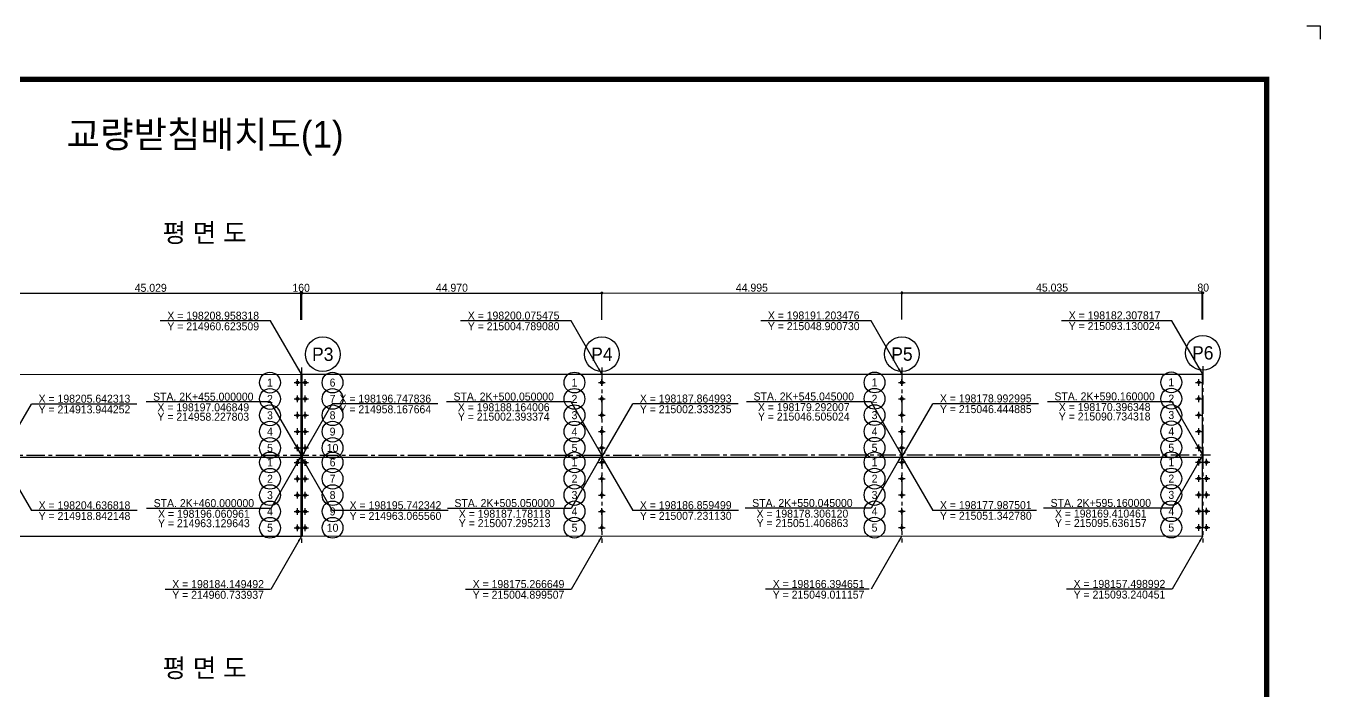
# Model space of a CAD drawing. Header units: feet. Extents: x 0 to 336400, y 0 to 237600.
# Drawn here: x 142330 to 336400, y 137830 to 237600 of the extents above; entities that cross this region are included whole.
import ezdxf
from ezdxf.enums import TextEntityAlignment as Align

# ---------------------------------------------------------------- set-up
doc = ezdxf.new("R2010")
doc.units = ezdxf.units.FT
doc.header["$LTSCALE"] = 2200
doc.header["$MEASUREMENT"] = 0
doc.linetypes.add('A-CENTR01', pattern=[2, 1.25, -0.25, 0.25, -0.25])
for name, color, linetype in [('CS-CNTL', 1, 'A-CENTR01'), ('CS-CONC-LEAN', 3, 'CONTINUOUS'), ('CS-CONC-MAJR', 4, 'CONTINUOUS'), ('CS-DIML', 1, 'CONTINUOUS'), ('CS-DIMT', 3, 'CONTINUOUS'), ('CS-TEXT', 3, 'CONTINUOUS'), ('CX-BORD-LIN1', 4, 'CONTINUOUS'), ('CX-BORD-LIN2', 3, 'CONTINUOUS'), ('CX-BORD-TEX2', 7, 'CONTINUOUS'), ('CX-BORD-TEX3', 6, 'CONTINUOUS'), ('CX-MISC', 2, 'CONTINUOUS'), ('CZ-TEX1', 6, 'CONTINUOUS'), ('CZ-TEX2', 3, 'CONTINUOUS')]:
    doc.layers.add(name, color=color, linetype=linetype)
doc.styles.add('A_STANDARD', font='')
doc.styles.add('TB_TEXT', font='')
doc.styles.add('TB_WBTXT', font='')
doc.styles.add('TB_WMTXT', font='')
doc.styles.get('A_STANDARD').set_extended_font_data('Dotum')
doc.styles.get('TB_TEXT').set_extended_font_data('DotumChe')
doc.styles.get('TB_WBTXT').set_extended_font_data('Dotum')
doc.styles.get('TB_WMTXT').set_extended_font_data('DotumChe')

# ---------------------------------------------------------------- blocks, each defined once
blk = doc.blocks.new('CZDIMD1-2')
at = {"layer": 'CS-DIML', "const_width": 0.5}
blk.add_lwpolyline([(0.25, 0, 1), (-0.25, 0, 1)], format="xyb", close=True, dxfattribs=at)
blk = doc.blocks.new('CXBLKA1-KHCA-1')
at = {"layer": 'CX-BORD-LIN1', "const_width": 2}
blk.add_lwpolyline([(796, 0), (0, 0), (0, 554), (796, 554)], close=True, dxfattribs=at)
at = {"layer": 'CX-MISC'}
blk.add_line((811, 574), (816, 574), dxfattribs=at)
blk.add_lwpolyline([(811, 574), (816, 574), (816, 569)], dxfattribs=at)
at = {"layer": 'CX-BORD-LIN1', "style": 'TB_TEXT'}
for tag, height, p in [('TR_RNUM5', 3, (285.11, 32.64)), ('TR_RDAT5', 3.5, (317.5, 33)), ('TR_DGN5', 3.5, (451.12, 33)), ('TR_CHK5', 3.5, (491.12, 33)), ('TR_APP5', 3.5, (531.12, 33)), ('TR_RNUM4', 3, (285.11, 26.64)), ('TR_RDAT4', 3.5, (317.5, 27)), ('TR_DGN4', 3.5, (451.12, 27)), ('TR_CHK4', 3.5, (491.12, 27)), ('TR_APP4', 3.5, (531.12, 27)), ('TR_RNUM3', 3, (285.11, 20.64)), ('TR_RDAT3', 3.5, (317.5, 21)), ('TR_DGN3', 3.5, (451.12, 21)), ('TR_CHK3', 3.5, (491.12, 21)), ('TR_APP3', 3.5, (531.12, 21)), ('TR_RNUM2', 3, (285.11, 14.64)), ('TR_RDAT2', 3.5, (317.5, 15)), ('TR_DGN2', 3.5, (451.12, 15)), ('TR_CHK2', 3.5, (491.12, 15)), ('TR_APP2', 3.5, (531.12, 15)), ('TR_RNUM1', 3, (285.11, 8.64)), ('TR_RDAT1', 3.5, (317.5, 9)), ('TR_DGN1', 3.5, (451.12, 9)), ('TR_CHK1', 3.5, (491.12, 9)), ('TR_APP1', 3.5, (531.12, 9))]:
    blk.add_attdef(tag, text='', height=height, dxfattribs=at).set_placement(p, align=Align.MIDDLE_CENTER)
for tag, p in [('TR_RCON5', (342.3, 33)), ('TR_RCON4', (342.3, 27)), ('TR_RCON3', (342.3, 21)), ('TR_RCON2', (342.3, 15)), ('TR_RCON1', (342.3, 9))]:
    blk.add_attdef(tag, text='', height=3.5, dxfattribs=at).set_placement(p, align=Align.MIDDLE_LEFT)
at = {"layer": 'CX-BORD-LIN2', "style": 'TB_TEXT'}
blk.add_attdef('TD_VERSION', text='', height=3, rotation=90, dxfattribs=at).set_placement((800.5, 48.01), align=Align.MIDDLE_CENTER)
at = {"layer": 'CX-BORD-TEX2', "style": 'TB_WMTXT'}
for tag, height, p in [('TB_CNAME', 5, (15.34, 531.83)), ('TB_CSCOP', 4, (16.63, 523.83))]:
    blk.add_attdef(tag, text='', height=height, dxfattribs=at).set_placement(p, align=Align.BOTTOM_LEFT)
at = {"layer": 'CX-BORD-TEX2', "style": 'TB_WBTXT'}
for tag, height, p in [('TB_MTITIL', 10, (398, 533.33)), ('TB_STITL', 7, (398, 518.33))]:
    blk.add_attdef(tag, text='', height=height, dxfattribs=at).set_placement(p, align=Align.MIDDLE_CENTER)
at = {"layer": 'CX-BORD-TEX3', "style": 'TB_TEXT'}
for tag, height, p in [('TD_LNDST', 4.5, (215, 31.5)), ('TD_DSECT', 4.5, (605.5, 31.5)), ('TD_DDIST', 4.5, (654.5, 31.5)), ('TD_DNAME_TOP', 4.5, (755, 27.96)), ('TD_CSECT', 4.5, (605.5, 22.5)), ('TD_CDIST', 4.5, (654.5, 22.5)), ('TD_DNAME_MAIN', 4.5, (755, 21.47)), ('TD_CCOMP', 4.5, (215, 13.59)), ('TD_HSCAL', 4.5, (620.88, 13.75)), ('TD_VSCAL', 4.5, (656.86, 13.75)), ('TD_DNAME_BOT', 3, (755, 15.25)), ('TD_FIELD', 4.5, (180, 5.13)), ('TD_CSTEP', 4.5, (250.74, 5.13)), ('TD_DWGCODE', 4.5, (637, 4.79)), ('TD_DWGNO', 4.5, (755, 5))]:
    blk.add_attdef(tag, text='', height=height, dxfattribs=at).set_placement(p, align=Align.MIDDLE_CENTER)
for tag, height, width, p in [('TD_DCOMP', 4.5, 0.95, (215, 22.59)), ('TD_CNAME', 5, 0.78, (65, 7.6))]:
    blk.add_attdef(tag, text='', height=height, dxfattribs=dict(at, width=width)).set_placement(p, align=Align.MIDDLE_CENTER)

msp = doc.modelspace()

# ---------------------------------------------------------------- linework, layer by layer
at = {"layer": 'CS-CNTL'}
for p, q in [((183650, 186350), (183654, 171895)), ((228700, 186364), (228704, 171909)), ((273695, 186377), (273699, 171922)), ((318810, 186560), (318814, 171935)), ((85208, 173208), (319953, 173262)), ((85208, 173208), (319953, 173262)), ((85208, 173208), (319953, 173262)), ((85208, 173208), (319953, 173262)), ((183654, 173905), (183657, 160080)), ((228704, 173916), (228707, 160091)), ((273699, 173926), (273702, 160101)), ((318814, 173936), (318817, 160111))]:
    msp.add_line(p, q, dxfattribs=at)
at = {"layer": 'CS-CONC-LEAN'}
for p, q in [((183037, 183600), (183036, 184600)), ((184206, 183600), (184205, 184600)), ((228701, 183614), (228700, 184614)), ((273696, 183627), (273695, 184627)), ((318191, 183640), (318190, 184640)), ((182536, 184100), (183536, 184100)), ((183705, 184100), (184705, 184101)), ((228200, 184113), (229200, 184114)), ((273195, 184127), (274195, 184127)), ((317690, 184140), (318690, 184140)), ((182537, 181650), (183537, 181650)), ((183037, 181150), (183037, 182150)), ((183706, 181650), (184706, 181651)), ((184206, 181150), (184206, 182150)), ((228201, 181663), (229201, 181664)), ((228701, 181164), (228701, 182164)), ((273196, 181677), (274196, 181677)), ((273696, 181177), (273696, 182177)), ((317691, 181690), (318691, 181690)), ((318191, 181190), (318191, 182190)), ((182538, 179200), (183538, 179200)), ((183038, 178700), (183038, 179700)), ((183707, 179200), (184707, 179201)), ((184207, 178700), (184207, 179700)), ((228202, 179213), (229202, 179214)), ((228702, 178714), (228702, 179714)), ((273197, 179227), (274197, 179227)), ((273697, 178727), (273697, 179727)), ((317692, 179240), (318692, 179240)), ((318192, 178740), (318192, 179740)), ((182539, 176750), (183539, 176750)), ((183039, 176250), (183038, 177250)), ((183708, 176750), (184708, 176751)), ((184208, 176250), (184207, 177250)), ((228203, 176763), (229203, 176764)), ((228703, 176264), (228702, 177264)), ((273198, 176777), (274198, 176777)), ((273698, 176277), (273697, 177277)), ((317693, 176790), (318693, 176790)), ((318193, 176290), (318192, 177290)), ((183040, 173800), (183039, 174800)), ((184209, 173800), (184208, 174800)), ((228704, 173814), (228703, 174814)), ((273699, 173827), (273698, 174827)), ((318194, 173840), (318193, 174840)), ((182539, 174300), (183539, 174300)), ((183708, 174300), (184708, 174301)), ((228203, 174313), (229203, 174314)), ((273198, 174327), (274198, 174327)), ((317693, 174340), (318693, 174340)), ((182540, 172130), (183540, 172130)), ((183040, 171630), (183040, 172630)), ((183709, 172130), (184709, 172131)), ((184209, 171631), (184209, 172631)), ((228204, 172141), (229204, 172141)), ((228704, 171641), (228704, 172641)), ((273199, 172151), (274199, 172151)), ((273699, 171651), (273699, 172651)), ((317694, 172161), (318694, 172161)), ((318194, 171661), (318194, 172661)), ((318868, 172162), (319868, 172162)), ((319368, 171662), (319368, 172662)), ((182541, 169680), (183541, 169680)), ((183041, 169180), (183041, 170180)), ((183710, 169680), (184710, 169681)), ((184210, 169181), (184210, 170181)), ((228205, 169691), (229205, 169691)), ((228705, 169191), (228705, 170191)), ((273200, 169701), (274200, 169701)), ((273700, 169201), (273700, 170201)), ((317695, 169711), (318695, 169711)), ((318195, 169211), (318195, 170211)), ((318869, 169712), (319869, 169712)), ((319369, 169212), (319369, 170212)), ((182541, 167230), (183541, 167230)), ((183041, 166730), (183041, 167730)), ((183710, 167230), (184710, 167231)), ((184210, 166731), (184210, 167731)), ((228205, 167241), (229205, 167241)), ((228705, 166741), (228705, 167741)), ((273200, 167251), (274200, 167251)), ((273700, 166751), (273700, 167751)), ((317695, 167261), (318695, 167261)), ((318195, 166761), (318195, 167761)), ((318869, 167262), (319869, 167262)), ((319369, 166762), (319369, 167762)), ((183042, 164280), (183042, 165280)), ((184211, 164281), (184211, 165281)), ((228706, 164291), (228706, 165291)), ((273701, 164301), (273701, 165301)), ((318196, 164311), (318196, 165311)), ((319370, 164312), (319370, 165312)), ((182542, 164780), (183542, 164780)), ((183711, 164780), (184711, 164781)), ((228206, 164791), (229206, 164791)), ((273201, 164801), (274201, 164801)), ((317696, 164811), (318696, 164811)), ((318870, 164812), (319870, 164812)), ((182542, 162330), (183542, 162330)), ((183042, 161830), (183042, 162830)), ((183711, 162330), (184711, 162331)), ((184211, 161831), (184211, 162831)), ((228206, 162341), (229206, 162341)), ((228706, 161841), (228706, 162841)), ((273201, 162351), (274201, 162351)), ((273701, 161851), (273701, 162851)), ((317696, 162361), (318696, 162361)), ((318196, 161861), (318196, 162861)), ((318870, 162362), (319870, 162362)), ((319370, 161862), (319370, 162862))]:
    msp.add_line(p, q, dxfattribs=at)
for centre in [(183036, 184100), (184205, 184100), (228700, 184114), (273695, 184127), (318190, 184140), (183037, 181650), (184206, 181650), (228701, 181664), (273696, 181677), (318191, 181690), (183038, 179200), (184207, 179200), (228702, 179214), (273697, 179227), (318192, 179240), (183039, 176750), (184208, 176750), (228703, 176764), (273698, 176777), (318193, 176790), (183039, 174300), (184208, 174300), (228703, 174314), (273698, 174327), (318193, 174340), (183040, 172130), (184209, 172131), (228704, 172141), (273699, 172151), (318194, 172161), (319368, 172162), (183041, 169680), (184210, 169681), (228705, 169691), (273700, 169701), (318195, 169711), (319369, 169712), (183041, 167230), (184210, 167231), (228705, 167241), (273700, 167251), (318195, 167261), (319369, 167262), (183042, 164780), (184211, 164781), (228706, 164791), (273701, 164801), (318196, 164811), (319370, 164812), (183042, 162330), (184211, 162331), (228706, 162341), (273701, 162351), (318196, 162361), (319370, 162362)]:
    msp.add_circle(centre, 200, dxfattribs=at)
for points in [[(183036, 184600), (182986, 184450), (183036, 184600), (183086, 184450)], [(184205, 184600), (184155, 184450), (184205, 184600), (184255, 184450)], [(228700, 184614), (228650, 184464), (228700, 184614), (228750, 184464)], [(273695, 184627), (273645, 184477), (273695, 184627), (273745, 184477)], [(318190, 184640), (318140, 184490), (318190, 184640), (318240, 184490)], [(182536, 184100), (182686, 184050), (182536, 184100), (182686, 184150)], [(183037, 183600), (182987, 183750), (183037, 183600), (183087, 183750)], [(183536, 184100), (183386, 184050), (183536, 184100), (183386, 184150)], [(183705, 184100), (183855, 184050), (183705, 184100), (183855, 184150)], [(184206, 183600), (184156, 183750), (184206, 183600), (184256, 183750)], [(184705, 184101), (184555, 184051), (184705, 184101), (184555, 184151)], [(228200, 184113), (228350, 184064), (228200, 184113), (228350, 184164)], [(228701, 183614), (228651, 183764), (228701, 183614), (228751, 183764)], [(229200, 184114), (229050, 184064), (229200, 184114), (229050, 184164)], [(273195, 184127), (273345, 184077), (273195, 184127), (273345, 184177)], [(273696, 183627), (273646, 183777), (273696, 183627), (273746, 183777)], [(274195, 184127), (274045, 184077), (274195, 184127), (274045, 184177)], [(317690, 184140), (317840, 184090), (317690, 184140), (317840, 184190)], [(318191, 183640), (318141, 183790), (318191, 183640), (318241, 183790)], [(318690, 184140), (318540, 184090), (318690, 184140), (318540, 184190)], [(182537, 181650), (182687, 181600), (182537, 181650), (182687, 181700)], [(183037, 182150), (182987, 182000), (183037, 182150), (183087, 182000)], [(183037, 181150), (182987, 181300), (183037, 181150), (183087, 181300)], [(183537, 181650), (183387, 181600), (183537, 181650), (183387, 181700)], [(183706, 181650), (183856, 181600), (183706, 181650), (183856, 181700)], [(184206, 182150), (184156, 182000), (184206, 182150), (184256, 182000)], [(184206, 181150), (184156, 181300), (184206, 181150), (184256, 181300)], [(184706, 181651), (184556, 181601), (184706, 181651), (184556, 181701)], [(228201, 181663), (228351, 181614), (228201, 181663), (228351, 181714)], [(228701, 182164), (228651, 182014), (228701, 182164), (228751, 182014)], [(228701, 181164), (228651, 181314), (228701, 181164), (228751, 181314)], [(229201, 181664), (229051, 181614), (229201, 181664), (229051, 181714)], [(273196, 181677), (273346, 181627), (273196, 181677), (273346, 181727)], [(273696, 182177), (273646, 182027), (273696, 182177), (273746, 182027)], [(273696, 181177), (273646, 181327), (273696, 181177), (273746, 181327)], [(274196, 181677), (274046, 181627), (274196, 181677), (274046, 181727)], [(317691, 181690), (317841, 181640), (317691, 181690), (317841, 181740)], [(318191, 182190), (318141, 182040), (318191, 182190), (318241, 182040)], [(318191, 181190), (318141, 181340), (318191, 181190), (318241, 181340)], [(318691, 181690), (318541, 181640), (318691, 181690), (318541, 181740)], [(182538, 179200), (182688, 179150), (182538, 179200), (182688, 179250)], [(183038, 179700), (182988, 179550), (183038, 179700), (183088, 179550)], [(183038, 178700), (182988, 178850), (183038, 178700), (183088, 178850)], [(183538, 179200), (183388, 179150), (183538, 179200), (183388, 179250)], [(183707, 179200), (183857, 179150), (183707, 179200), (183857, 179250)], [(184207, 179700), (184157, 179550), (184207, 179700), (184257, 179550)], [(184207, 178700), (184157, 178850), (184207, 178700), (184257, 178850)], [(184707, 179201), (184557, 179151), (184707, 179201), (184557, 179251)], [(228202, 179213), (228352, 179164), (228202, 179213), (228352, 179264)], [(228702, 179714), (228652, 179564), (228702, 179714), (228752, 179564)], [(228702, 178714), (228652, 178864), (228702, 178714), (228752, 178864)], [(229202, 179214), (229052, 179164), (229202, 179214), (229052, 179264)], [(273197, 179227), (273347, 179177), (273197, 179227), (273347, 179277)], [(273697, 179727), (273647, 179577), (273697, 179727), (273747, 179577)], [(273697, 178727), (273647, 178877), (273697, 178727), (273747, 178877)], [(274197, 179227), (274047, 179177), (274197, 179227), (274047, 179277)], [(317692, 179240), (317842, 179190), (317692, 179240), (317842, 179290)], [(318192, 179740), (318142, 179590), (318192, 179740), (318242, 179590)], [(318192, 178740), (318142, 178890), (318192, 178740), (318242, 178890)], [(318692, 179240), (318542, 179190), (318692, 179240), (318542, 179290)], [(182539, 176750), (182689, 176700), (182539, 176750), (182689, 176800)], [(183038, 177250), (182989, 177100), (183038, 177250), (183089, 177100)], [(183539, 176750), (183389, 176700), (183539, 176750), (183389, 176800)], [(183708, 176750), (183858, 176700), (183708, 176750), (183858, 176800)], [(184207, 177250), (184158, 177100), (184207, 177250), (184258, 177100)], [(184708, 176751), (184558, 176701), (184708, 176751), (184558, 176801)], [(228203, 176763), (228353, 176714), (228203, 176763), (228353, 176814)], [(228702, 177264), (228653, 177114), (228702, 177264), (228753, 177114)], [(229203, 176764), (229053, 176714), (229203, 176764), (229053, 176814)], [(273198, 176777), (273348, 176727), (273198, 176777), (273348, 176827)], [(273697, 177277), (273648, 177127), (273697, 177277), (273748, 177127)], [(274198, 176777), (274048, 176727), (274198, 176777), (274048, 176827)], [(317693, 176790), (317843, 176740), (317693, 176790), (317843, 176840)], [(318192, 177290), (318143, 177140), (318192, 177290), (318243, 177140)], [(318693, 176790), (318543, 176740), (318693, 176790), (318543, 176840)], [(183039, 176250), (182989, 176400), (183039, 176250), (183089, 176400)], [(183039, 174800), (182989, 174650), (183039, 174800), (183089, 174650)], [(184208, 176250), (184158, 176400), (184208, 176250), (184258, 176400)], [(184208, 174800), (184158, 174650), (184208, 174800), (184258, 174650)], [(228703, 176264), (228653, 176414), (228703, 176264), (228753, 176414)], [(228703, 174814), (228653, 174664), (228703, 174814), (228753, 174664)], [(273698, 176277), (273648, 176427), (273698, 176277), (273748, 176427)], [(273698, 174827), (273648, 174677), (273698, 174827), (273748, 174677)], [(318193, 176290), (318143, 176440), (318193, 176290), (318243, 176440)], [(318193, 174840), (318143, 174690), (318193, 174840), (318243, 174690)], [(182539, 174300), (182689, 174250), (182539, 174300), (182689, 174350)], [(183040, 173800), (182989, 173950), (183040, 173800), (183089, 173950)], [(183539, 174300), (183389, 174250), (183539, 174300), (183389, 174350)], [(183708, 174300), (183858, 174250), (183708, 174300), (183858, 174350)], [(184209, 173800), (184158, 173950), (184209, 173800), (184258, 173950)], [(184708, 174301), (184558, 174251), (184708, 174301), (184558, 174351)], [(228203, 174313), (228353, 174264), (228203, 174313), (228353, 174364)], [(228704, 173814), (228653, 173964), (228704, 173814), (228753, 173964)], [(229203, 174314), (229053, 174264), (229203, 174314), (229053, 174364)], [(273198, 174327), (273348, 174277), (273198, 174327), (273348, 174377)], [(273699, 173827), (273648, 173977), (273699, 173827), (273748, 173977)], [(274198, 174327), (274048, 174277), (274198, 174327), (274048, 174377)], [(317693, 174340), (317843, 174290), (317693, 174340), (317843, 174390)], [(318194, 173840), (318143, 173990), (318194, 173840), (318243, 173990)], [(318693, 174340), (318543, 174290), (318693, 174340), (318543, 174390)], [(182540, 172130), (182690, 172080), (182540, 172130), (182690, 172180)], [(183040, 172630), (182990, 172480), (183040, 172630), (183090, 172480)], [(183040, 171630), (182990, 171780), (183040, 171630), (183090, 171780)], [(183540, 172130), (183390, 172080), (183540, 172130), (183390, 172180)], [(183709, 172130), (183859, 172080), (183709, 172130), (183859, 172180)], [(184209, 172631), (184159, 172481), (184209, 172631), (184259, 172481)], [(184209, 171631), (184159, 171781), (184209, 171631), (184259, 171781)], [(184709, 172131), (184559, 172081), (184709, 172131), (184559, 172181)], [(228204, 172141), (228354, 172091), (228204, 172141), (228354, 172191)], [(228704, 172641), (228654, 172491), (228704, 172641), (228754, 172491)], [(228704, 171641), (228654, 171791), (228704, 171641), (228754, 171791)], [(229204, 172141), (229054, 172091), (229204, 172141), (229054, 172191)], [(273199, 172151), (273349, 172101), (273199, 172151), (273349, 172201)], [(273699, 172651), (273649, 172501), (273699, 172651), (273749, 172501)], [(273699, 171651), (273649, 171801), (273699, 171651), (273749, 171801)], [(274199, 172151), (274049, 172101), (274199, 172151), (274049, 172201)], [(317694, 172161), (317844, 172111), (317694, 172161), (317844, 172211)], [(318194, 172661), (318144, 172511), (318194, 172661), (318244, 172511)], [(318194, 171661), (318144, 171811), (318194, 171661), (318244, 171811)], [(318694, 172161), (318544, 172111), (318694, 172161), (318544, 172211)], [(318868, 172162), (319018, 172112), (318868, 172162), (319018, 172212)], [(319368, 172662), (319318, 172512), (319368, 172662), (319418, 172512)], [(319368, 171662), (319318, 171812), (319368, 171662), (319418, 171812)], [(319868, 172162), (319718, 172112), (319868, 172162), (319718, 172212)], [(182541, 169680), (182691, 169630), (182541, 169680), (182691, 169730)], [(183041, 170180), (182991, 170030), (183041, 170180), (183091, 170030)], [(183041, 169180), (182991, 169330), (183041, 169180), (183091, 169330)], [(183541, 169680), (183391, 169630), (183541, 169680), (183391, 169730)], [(183710, 169680), (183860, 169630), (183710, 169680), (183860, 169730)], [(184210, 170181), (184160, 170031), (184210, 170181), (184260, 170031)], [(184210, 169181), (184160, 169331), (184210, 169181), (184260, 169331)], [(184710, 169681), (184560, 169631), (184710, 169681), (184560, 169731)], [(228205, 169691), (228355, 169641), (228205, 169691), (228355, 169741)], [(228705, 170191), (228655, 170041), (228705, 170191), (228755, 170041)], [(228705, 169191), (228655, 169341), (228705, 169191), (228755, 169341)], [(229205, 169691), (229055, 169641), (229205, 169691), (229055, 169741)], [(273200, 169701), (273350, 169651), (273200, 169701), (273350, 169751)], [(273700, 170201), (273650, 170051), (273700, 170201), (273750, 170051)], [(273700, 169201), (273650, 169351), (273700, 169201), (273750, 169351)], [(274200, 169701), (274050, 169651), (274200, 169701), (274050, 169751)], [(317695, 169711), (317845, 169661), (317695, 169711), (317845, 169761)], [(318195, 170211), (318145, 170061), (318195, 170211), (318245, 170061)], [(318195, 169211), (318145, 169361), (318195, 169211), (318245, 169361)], [(318695, 169711), (318545, 169661), (318695, 169711), (318545, 169761)], [(318869, 169712), (319019, 169662), (318869, 169712), (319019, 169762)], [(319369, 170212), (319319, 170062), (319369, 170212), (319419, 170062)], [(319369, 169212), (319319, 169362), (319369, 169212), (319419, 169362)], [(319869, 169712), (319719, 169662), (319869, 169712), (319719, 169762)], [(182541, 167230), (182691, 167180), (182541, 167230), (182691, 167280)], [(183041, 167730), (182991, 167580), (183041, 167730), (183091, 167580)], [(183541, 167230), (183391, 167180), (183541, 167230), (183391, 167280)], [(183710, 167230), (183860, 167180), (183710, 167230), (183860, 167280)], [(184210, 167731), (184160, 167581), (184210, 167731), (184260, 167581)], [(184710, 167231), (184560, 167181), (184710, 167231), (184560, 167281)], [(228205, 167241), (228355, 167191), (228205, 167241), (228355, 167291)], [(228705, 167741), (228655, 167591), (228705, 167741), (228755, 167591)], [(229205, 167241), (229055, 167191), (229205, 167241), (229055, 167291)], [(273200, 167251), (273350, 167201), (273200, 167251), (273350, 167301)], [(273700, 167751), (273650, 167601), (273700, 167751), (273750, 167601)], [(273700, 166751), (273650, 166901), (273700, 166751), (273750, 166901)], [(274200, 167251), (274050, 167201), (274200, 167251), (274050, 167301)], [(317695, 167261), (317845, 167211), (317695, 167261), (317845, 167311)], [(318195, 167761), (318145, 167611), (318195, 167761), (318245, 167611)], [(318195, 166761), (318145, 166911), (318195, 166761), (318245, 166911)], [(318695, 167261), (318545, 167211), (318695, 167261), (318545, 167311)], [(318869, 167262), (319019, 167212), (318869, 167262), (319019, 167312)], [(319369, 167762), (319319, 167612), (319369, 167762), (319419, 167612)], [(319369, 166762), (319319, 166912), (319369, 166762), (319419, 166912)], [(319869, 167262), (319719, 167212), (319869, 167262), (319719, 167312)], [(183041, 166730), (182991, 166880), (183041, 166730), (183091, 166880)], [(183042, 165280), (182992, 165130), (183042, 165280), (183092, 165130)], [(184210, 166731), (184160, 166881), (184210, 166731), (184260, 166881)], [(184211, 165281), (184161, 165131), (184211, 165281), (184261, 165131)], [(228705, 166741), (228655, 166891), (228705, 166741), (228755, 166891)], [(228706, 165291), (228656, 165141), (228706, 165291), (228756, 165141)], [(273701, 165301), (273651, 165151), (273701, 165301), (273751, 165151)], [(318196, 165311), (318146, 165161), (318196, 165311), (318246, 165161)], [(319370, 165312), (319320, 165162), (319370, 165312), (319420, 165162)], [(182542, 164780), (182692, 164730), (182542, 164780), (182692, 164830)], [(183042, 164280), (182992, 164430), (183042, 164280), (183092, 164430)], [(183542, 164780), (183392, 164730), (183542, 164780), (183392, 164830)], [(183711, 164780), (183861, 164730), (183711, 164780), (183861, 164830)], [(184211, 164281), (184161, 164431), (184211, 164281), (184261, 164431)], [(184711, 164781), (184561, 164731), (184711, 164781), (184561, 164831)], [(228206, 164791), (228356, 164741), (228206, 164791), (228356, 164841)], [(228706, 164291), (228656, 164441), (228706, 164291), (228756, 164441)], [(229206, 164791), (229056, 164741), (229206, 164791), (229056, 164841)], [(273201, 164801), (273351, 164751), (273201, 164801), (273351, 164851)], [(273701, 164301), (273651, 164451), (273701, 164301), (273751, 164451)], [(274201, 164801), (274051, 164751), (274201, 164801), (274051, 164851)], [(317696, 164811), (317846, 164761), (317696, 164811), (317846, 164861)], [(318196, 164311), (318146, 164461), (318196, 164311), (318246, 164461)], [(318696, 164811), (318546, 164761), (318696, 164811), (318546, 164861)], [(318870, 164812), (319020, 164762), (318870, 164812), (319020, 164862)], [(319370, 164312), (319320, 164462), (319370, 164312), (319420, 164462)], [(319870, 164812), (319720, 164762), (319870, 164812), (319720, 164862)], [(182542, 162330), (182692, 162280), (182542, 162330), (182692, 162380)], [(183042, 162830), (182992, 162680), (183042, 162830), (183092, 162680)], [(183042, 161830), (182992, 161980), (183042, 161830), (183092, 161980)], [(183542, 162330), (183392, 162280), (183542, 162330), (183392, 162380)], [(183711, 162330), (183861, 162280), (183711, 162330), (183861, 162380)], [(184211, 162831), (184161, 162681), (184211, 162831), (184261, 162681)], [(184211, 161831), (184161, 161981), (184211, 161831), (184261, 161981)], [(184711, 162331), (184561, 162281), (184711, 162331), (184561, 162381)], [(228206, 162341), (228356, 162291), (228206, 162341), (228356, 162391)], [(228706, 162841), (228656, 162691), (228706, 162841), (228756, 162691)], [(228706, 161841), (228656, 161991), (228706, 161841), (228756, 161991)], [(229206, 162341), (229056, 162291), (229206, 162341), (229056, 162391)], [(273201, 162351), (273351, 162301), (273201, 162351), (273351, 162401)], [(273701, 162851), (273651, 162701), (273701, 162851), (273751, 162701)], [(273701, 161851), (273651, 162001), (273701, 161851), (273751, 162001)], [(274201, 162351), (274051, 162301), (274201, 162351), (274051, 162401)], [(317696, 162361), (317846, 162311), (317696, 162361), (317846, 162411)], [(318196, 162861), (318146, 162711), (318196, 162861), (318246, 162711)], [(318196, 161861), (318146, 162011), (318196, 161861), (318246, 162011)], [(318696, 162361), (318546, 162311), (318696, 162361), (318546, 162411)], [(318870, 162362), (319020, 162312), (318870, 162362), (319020, 162412)], [(319370, 162862), (319320, 162712), (319370, 162862), (319420, 162712)], [(319370, 161862), (319320, 162012), (319370, 161862), (319420, 162012)], [(319870, 162362), (319720, 162312), (319870, 162362), (319720, 162412)]]:
    msp.add_solid(points, dxfattribs=at)
at = {"layer": 'CS-CONC-MAJR'}
for p, q in [((90204, 185323), (183570, 185350)), ((183570, 185350), (183574, 172895)), ((183730, 185350), (318730, 185390)), ((183730, 185350), (183734, 172895)), ((318730, 185390), (318734, 172935)), ((85208, 172883), (183574, 172905)), ((90208, 172868), (183574, 172895)), ((183574, 172905), (183577, 161080)), ((183734, 172905), (318734, 172936)), ((183734, 172895), (318734, 172935)), ((183734, 172905), (183737, 161080)), ((318734, 172936), (318737, 161111)), ((85211, 161058), (183577, 161080)), ((183737, 161080), (318737, 161111))]:
    msp.add_line(p, q, dxfattribs=at)
at = {"layer": 'CS-DIML'}
for p, q in [((138537, 197507), (183566, 197520)), ((183568, 193520), (183566, 197720)), ((183566, 197520), (183646, 197520)), ((183646, 197520), (183726, 197520)), ((183728, 193520), (183726, 197720)), ((183726, 197520), (228696, 197534)), ((228698, 193534), (228696, 197734)), ((228696, 197534), (273691, 197547)), ((273693, 193547), (273691, 197747)), ((273691, 197547), (318726, 197560)), ((318728, 193560), (318726, 197760)), ((318726, 197560), (318806, 197560)), ((318808, 193560), (318806, 197760)), ((318806, 197560), (318886, 197560)), ((179029, 193349), (162466, 193344)), ((183650, 185350), (179029, 193349)), ((224079, 193362), (207516, 193357)), ((228700, 185364), (224079, 193362)), ((269074, 193376), (252511, 193371)), ((273695, 185377), (269074, 193376)), ((314189, 193389), (297626, 193384)), ((318810, 185390), (314189, 193389)), ((138545, 172882), (143161, 180883)), ((158989, 180888), (143161, 180883)), ((179033, 181199), (160350, 181193)), ((183654, 173200), (179033, 181199)), ((183654, 172895), (188270, 180897)), ((204110, 180901), (188270, 180897)), ((224083, 181212), (205400, 181207)), ((228704, 173214), (224083, 181212)), ((228704, 172909), (233320, 180910)), ((249148, 180915), (233320, 180910)), ((269078, 181226), (250395, 181220)), ((273699, 173227), (269078, 181226)), ((273699, 172922), (278315, 180923)), ((294156, 180928), (278315, 180923)), ((314193, 181239), (295510, 181233)), ((318814, 173240), (314193, 181239)), ((138545, 172895), (143166, 164896)), ((183654, 173230), (179037, 165229)), ((183654, 172905), (188275, 164906)), ((228704, 173241), (224087, 165240)), ((228704, 172916), (233325, 164917)), ((273699, 173251), (269082, 165250)), ((273699, 172926), (278320, 164927)), ((318814, 173261), (314197, 165260)), ((179037, 165229), (160440, 165225)), ((224087, 165240), (205539, 165235)), ((269082, 165250), (250190, 165246)), ((314197, 165260), (294933, 165256)), ((159002, 164900), (143166, 164896)), ((205632, 164910), (188275, 164906)), ((249164, 164920), (233325, 164917)), ((293848, 164931), (278320, 164927)), ((183657, 161080), (179040, 153079)), ((228707, 161091), (224090, 153090)), ((273702, 161101), (269085, 153100)), ((318817, 161111), (314200, 153110)), ((179032, 153079), (163200, 153076)), ((224090, 153090), (208250, 153086)), ((268774, 153100), (253245, 153096)), ((314192, 153110), (298360, 153107))]:
    msp.add_line(p, q, dxfattribs=at)
for centre in [(178926, 184099), (188315, 184102), (224590, 184112), (269585, 184126), (314080, 184139), (178927, 181649), (188316, 181652), (224591, 181662), (269586, 181676), (314081, 181689), (178928, 179199), (188317, 179202), (224592, 179212), (269587, 179226), (314082, 179239), (178929, 176749), (188318, 176752), (224593, 176762), (269588, 176776), (314083, 176789), (178929, 174299), (188318, 174302), (224593, 174312), (269588, 174326), (314083, 174339), (178930, 172129), (188319, 172131), (224594, 172140), (269589, 172150), (314084, 172160), (178931, 169679), (188320, 169681), (224595, 169690), (269590, 169700), (314085, 169710), (178931, 167229), (188320, 167231), (224595, 167240), (269590, 167250), (314085, 167260), (178932, 164779), (188321, 164781), (224596, 164790), (269591, 164800), (314086, 164810), (178932, 162329), (188321, 162331), (224596, 162340), (269591, 162350), (314086, 162360)]:
    msp.add_circle(centre, 1560, dxfattribs=at)
for points in [[(183650, 185350), (183337, 186186), (183650, 185350), (183083, 186039)], [(228700, 185364), (228387, 186199), (228700, 185364), (228133, 186052)], [(273695, 185377), (273382, 186212), (273695, 185377), (273128, 186066)], [(318810, 185390), (318497, 186226), (318810, 185390), (318243, 186079)], [(183654, 173200), (183340, 174036), (183654, 173200), (183086, 173889)], [(183654, 173230), (183087, 172542), (183654, 173230), (183341, 172395)], [(183654, 172895), (184221, 173584), (183654, 172895), (183967, 173731)], [(183654, 172905), (183967, 172070), (183654, 172905), (184221, 172217)], [(228704, 173214), (228390, 174049), (228704, 173214), (228136, 173902)], [(228704, 173241), (228137, 172552), (228704, 173241), (228391, 172405)], [(228704, 172909), (229271, 173598), (228704, 172909), (229017, 173744)], [(228704, 172916), (229017, 172080), (228704, 172916), (229271, 172227)], [(273699, 173227), (273385, 174062), (273699, 173227), (273131, 173916)], [(273699, 173251), (273132, 172562), (273699, 173251), (273386, 172416)], [(273699, 172922), (274266, 173611), (273699, 172922), (274012, 173758)], [(273699, 172926), (274012, 172091), (273699, 172926), (274266, 172237)], [(318814, 173240), (318500, 174076), (318814, 173240), (318246, 173929)], [(318814, 173261), (318247, 172573), (318814, 173261), (318501, 172426)], [(183657, 161080), (183090, 160392), (183657, 161080), (183344, 160245)], [(228707, 161091), (228140, 160402), (228707, 161091), (228394, 160255)], [(273702, 161101), (273135, 160412), (273702, 161101), (273389, 160266)], [(318817, 161111), (318250, 160423), (318817, 161111), (318504, 160276)]]:
    msp.add_solid(points, dxfattribs=at)
at = {"layer": 'CZ-TEX2'}
for centre in [(186849, 188351), (228699, 188364), (273694, 188377), (318809, 188560)]:
    msp.add_circle(centre, 2600, dxfattribs=at)

# ---------------------------------------------------------------- block references
at = {"layer": 'CS-DIML', "xscale": 440.0000000000207, "yscale": 440.0000000000207, "zscale": 440.0000000000207, "rotation": 11.38896499999946}
for p in [(183566, 197520), (183566, 197520), (183726, 197520), (183726, 197520), (228696, 197534), (228696, 197534), (273691, 197547), (273691, 197547), (318726, 197560), (318726, 197560), (318806, 197560)]:
    msp.add_blockref('CZDIMD1-2', p, dxfattribs=at)
at = {"layer": 'CX-MISC'}
ref = msp.add_blockref('CXBLKA1-KHCA-1', (10000, 8000), dxfattribs=dict(at, xscale=400, yscale=400, zscale=400))
ref.add_attrib('TB_MTITIL', '교량받침배치도(1)', dxfattribs={"layer": 'CX-BORD-TEX2', "height": 4000, "style": 'TB_WBTXT'}).set_placement((169200, 221331), align=Align.MIDDLE_CENTER)

# ---------------------------------------------------------------- texts
at = {"layer": 'CS-DIMT', "style": 'A_STANDARD'}
for s, rotation, p in [('45.029', 360.01701, (161052, 197714)), ('160', 360.01701, (183606, 197720)), ('44.970', 360.01701, (206211, 197727)), ('44.995', 360.01701, (251194, 197740)), ('45.035', 360.01701, (296209, 197754)), ('80', 360.01701, (318872, 197754)), ('X = 198208.958318', 0.01701, (170419, 193542)), ('X = 198200.075475', 0.01701, (215469, 193556)), ('X = 198191.203476', 0.01701, (260464, 193569)), ('X = 198182.307817', 0.01701, (305579, 193583)), ('Y = 214960.623509', 360.01701, (170419, 191942)), ('Y = 215004.789080', 360.01701, (215469, 191956)), ('Y = 215048.900730', 360.01701, (260464, 191969)), ('Y = 215093.130024', 360.01701, (305579, 191983)), ('STA. 2K+455.000000', 360.01701, (168931, 181392)), ('STA. 2K+500.050000', 360.01701, (213981, 181406)), ('STA. 2K+545.045000', 360.01701, (258976, 181419)), ('STA. 2K+590.160000', 360.01701, (304091, 181433)), ('Y = 214913.944252', 360.01701, (151115, 179486)), ('X = 198205.642313', 0.01701, (151114, 181086)), ('X = 198197.046849', 360.01701, (168931, 179792)), ('Y = 214958.167664', 360.01701, (196224, 179499)), ('X = 198196.747836', 0.01701, (196223, 181099)), ('X = 198188.164006', 360.01701, (213981, 179806)), ('Y = 215002.333235', 360.01701, (241274, 179512)), ('X = 198187.864993', 0.01701, (241273, 181112)), ('X = 198179.292007', 360.01701, (258976, 179819)), ('Y = 215046.444885', 360.01701, (286269, 179526)), ('X = 198178.992995', 0.01701, (286268, 181126)), ('X = 198170.396348', 360.01701, (304091, 179833)), ('Y = 214958.227803', 360.01701, (168931, 178379)), ('Y = 215002.393374', 360.01701, (213981, 178392)), ('Y = 215046.505024', 360.01701, (258976, 178406)), ('Y = 215090.734318', 360.01701, (304091, 178419)), ('X = 198204.636818', 0.01318, (151119, 165098)), ('STA. 2K+460.000000', 360.01318, (169022, 165424)), ('X = 198196.060961', 360.01318, (169022, 163824)), ('X = 198195.742342', 0.01318, (197754, 165108)), ('STA. 2K+505.050000', 360.01318, (214120, 165435)), ('X = 198187.178118', 360.01318, (214121, 163835)), ('X = 198186.859499', 0.01318, (241278, 165119)), ('STA. 2K+550.045000', 360.01318, (258771, 165445)), ('X = 198178.306120', 360.01318, (258771, 163845)), ('X = 198177.987501', 0.01318, (286273, 165129)), ('STA. 2K+595.160000', 360.01318, (303515, 165455)), ('X = 198169.410461', 360.01318, (303515, 163855)), ('Y = 214918.842148', 360.01318, (151119, 163498)), ('Y = 214963.129643', 360.01318, (169022, 162413)), ('Y = 214963.065560', 360.01318, (197754, 163508)), ('Y = 215007.295213', 360.01318, (214121, 162423)), ('Y = 215007.231130', 360.01318, (241278, 163519)), ('Y = 215051.406863', 360.01318, (258771, 162433)), ('Y = 215051.342780', 360.01318, (286273, 163529)), ('Y = 215095.636157', 360.01318, (303515, 162444)), ('X = 198184.149492', 0.01318, (171153, 153278)), ('X = 198175.266649', 0.01318, (216203, 153288)), ('X = 198166.394651', 0.01318, (261198, 153298)), ('X = 198157.498992', 0.01318, (306313, 153309)), ('Y = 214960.733937', 360.01318, (171154, 151678)), ('Y = 215004.899507', 360.01318, (216204, 151688)), ('Y = 215049.011157', 360.01318, (261199, 151698)), ('Y = 215093.240451', 360.01318, (306314, 151709))]:
    msp.add_text(s, height=1200, rotation=rotation, dxfattribs=at).set_placement(p, align=Align.CENTER)
at = {"layer": 'CS-TEXT', "style": 'A_STANDARD'}
for s, rotation, p in [('1', 360.01701, (178927, 183499)), ('6', 360.01701, (188316, 183502)), ('1', 360.01701, (224591, 183512)), ('1', 360.01701, (269586, 183526)), ('1', 360.01701, (314081, 183539)), ('2', 360.01701, (178927, 181049)), ('7', 360.01701, (188316, 181052)), ('2', 360.01701, (224591, 181062)), ('2', 360.01701, (269586, 181076)), ('2', 360.01701, (314081, 181089)), ('3', 360.01701, (178928, 178599)), ('8', 360.01701, (188317, 178602)), ('3', 360.01701, (224592, 178612)), ('3', 360.01701, (269587, 178626)), ('3', 360.01701, (314082, 178639)), ('4', 360.01701, (178929, 176149)), ('9', 360.01701, (188318, 176152)), ('4', 360.01701, (224593, 176162)), ('4', 360.01701, (269588, 176176)), ('4', 360.01701, (314083, 176189)), ('5', 360.01701, (178930, 173699)), ('10', 360.01701, (188319, 173702)), ('5', 360.01701, (224594, 173712)), ('5', 360.01701, (269589, 173726)), ('5', 360.01701, (314084, 173739)), ('1', 360.01318, (178930, 171529)), ('6', 360.01318, (188319, 171531)), ('1', 360.01318, (224594, 171540)), ('1', 360.01318, (269589, 171550)), ('1', 360.01318, (314084, 171560)), ('2', 360.01318, (178931, 169079)), ('7', 360.01318, (188320, 169081)), ('2', 360.01318, (224595, 169090)), ('2', 360.01318, (269590, 169100)), ('2', 360.01318, (314085, 169110)), ('3', 360.01318, (178931, 166629)), ('8', 360.01318, (188320, 166631)), ('3', 360.01318, (224595, 166640)), ('3', 360.01318, (269590, 166650)), ('3', 360.01318, (314085, 166660)), ('4', 360.01318, (178932, 164179)), ('9', 360.01318, (188321, 164181)), ('4', 360.01318, (224596, 164190)), ('4', 360.01318, (269591, 164200)), ('4', 360.01318, (314086, 164210)), ('5', 360.01318, (178932, 161729)), ('10', 360.01318, (188321, 161731)), ('5', 360.01318, (224596, 161740)), ('5', 360.01318, (269591, 161750)), ('5', 360.01318, (314086, 161760))]:
    msp.add_text(s, height=1200, rotation=rotation, dxfattribs=at).set_placement(p, align=Align.CENTER)
at = {"layer": 'CZ-TEX1', "style": 'A_STANDARD'}
for p in [(169119, 205162), (169119, 139901)]:
    msp.add_text('평 면 도', height=2800, dxfattribs=at).set_placement(p, align=Align.CENTER)
at = {"layer": 'CZ-TEX2', "style": 'A_STANDARD'}
for s, p in [('P3', (186849, 187351)), ('P4', (228699, 187364)), ('P5', (273694, 187377)), ('P6', (318809, 187560))]:
    msp.add_text(s, height=2000, rotation=360.01701, dxfattribs=at).set_placement(p, align=Align.CENTER)

doc.saveas('drawing.dxf')
